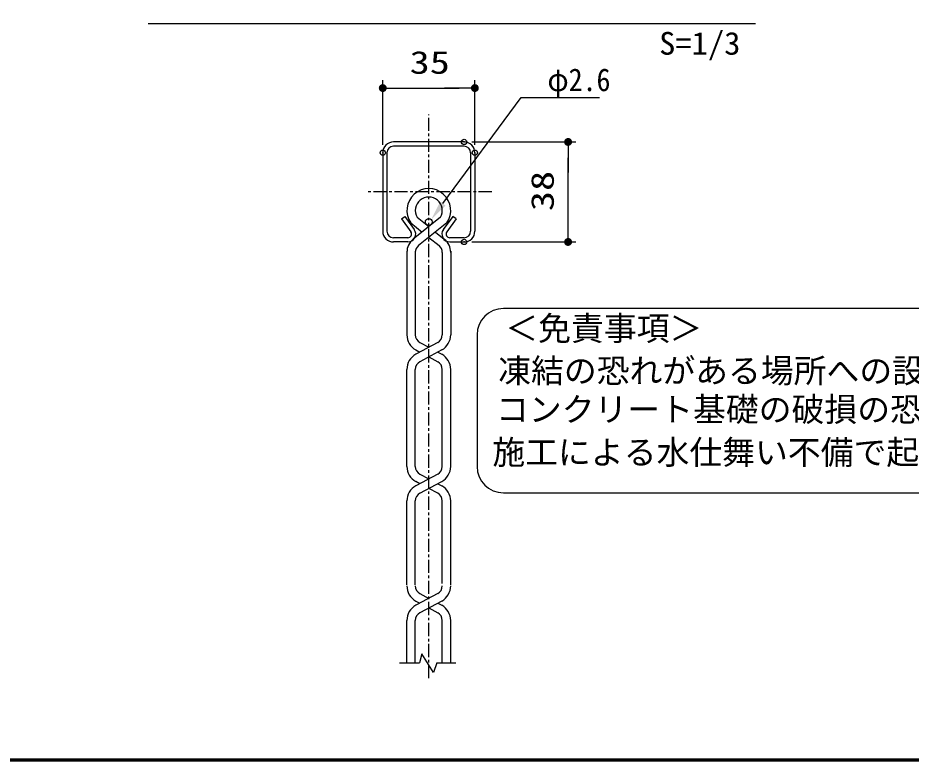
# Model space of a CAD drawing. Units: millimetres, scale not verified, with parts at other scales. Extents: x -4425 to 4425, y -3150 to 3150.
# Drawn here: x 743 to 2440, y -2925 to -1513 of the extents above; entities that cross this region are included whole.
import ezdxf
from ezdxf.enums import TextEntityAlignment as Align

# ---------------------------------------------------------------- set-up
doc = ezdxf.new("R2010")
doc.units = ezdxf.units.MM
doc.header["$LTSCALE"] = 20
doc.header["$PDMODE"] = 32
doc.header["$PDSIZE"] = 10
doc.linetypes.add('USER1', pattern=[2, 1.25, -0.25, 0.25, -0.25])
for name, color, linetype, lineweight in [('0-0_KOUZOU', 7, 'Continuous', 25), ('0-2_SUNPOU', 1, 'Continuous', 25), ('0-4_BUHIN', 7, 'Continuous', 25), ('0-5_BOLT', 3, 'Continuous', 25), ('0-7_AMI', 3, 'Continuous', 25), ('0-9_WAKU', 7, 'Continuous', 25), ('0-B_D-TTL-TXT', 2, 'Continuous', 25)]:
    doc.layers.add(name, color=color, linetype=linetype, lineweight=lineweight)
doc.layers.add('0-3_DEFPOINTS', color=7, linetype='Continuous')
doc.styles.add('ＭＳ ゴシック', font='')
doc.styles.get('ＭＳ ゴシック').set_extended_font_data('MS Gothic')

# ---------------------------------------------------------------- blocks, each defined once
blk = doc.blocks.new('M1')
at = {"layer": '0-2_SUNPOU'}
blk.add_line((-5, 0), (-38.58, 0), dxfattribs=at)
for points in [[(0, 0), (-5, 0), (-4.96, 0.63)], [(0, 0), (-4.96, -0.63), (-5, 0)], [(0, 0), (-4.96, 0.63), (-4.84, 1.24)], [(0, 0), (-4.84, -1.24), (-4.96, -0.63)], [(0, 0), (-4.84, 1.24), (-4.65, 1.84)], [(0, 0), (-4.65, -1.84), (-4.84, -1.24)], [(0, 0), (-4.65, 1.84), (-4.38, 2.41)], [(0, 0), (-4.38, -2.41), (-4.65, -1.84)], [(0, 0), (-4.38, 2.41), (-4.05, 2.94)], [(0, 0), (-4.05, -2.94), (-4.38, -2.41)], [(0, 0), (-4.05, 2.94), (-3.64, 3.42)], [(0, 0), (-3.64, -3.42), (-4.05, -2.94)], [(0, 0), (-3.64, 3.42), (-3.19, 3.85)], [(0, 0), (-3.19, -3.85), (-3.64, -3.42)], [(0, 0), (-3.19, 3.85), (-2.68, 4.22)], [(0, 0), (-2.68, -4.22), (-3.19, -3.85)], [(0, 0), (-2.68, 4.22), (-2.13, 4.52)], [(0, 0), (-2.13, -4.52), (-2.68, -4.22)], [(0, 0), (-2.13, 4.52), (-1.55, 4.76)], [(0, 0), (-1.55, -4.76), (-2.13, -4.52)], [(0, 0), (-1.55, 4.76), (-0.94, 4.91)], [(0, 0), (-0.94, -4.91), (-1.55, -4.76)], [(0, 0), (-0.94, 4.91), (-0.31, 4.99)], [(0, 0), (-0.31, -4.99), (-0.94, -4.91)], [(0, 0), (-0.31, 4.99), (0.31, 4.99)], [(0, 0), (0.31, -4.99), (-0.31, -4.99)], [(0, 0), (0.31, 4.99), (0.94, 4.91)], [(0, 0), (0.94, 4.91), (1.55, 4.76)], [(0, 0), (1.55, 4.76), (2.13, 4.52)], [(0, 0), (2.13, 4.52), (2.68, 4.22)], [(0, 0), (2.68, 4.22), (3.19, 3.85)], [(0, 0), (3.19, 3.85), (3.64, 3.42)], [(0, 0), (3.64, 3.42), (4.05, 2.94)], [(0, 0), (4.05, 2.94), (4.38, 2.41)], [(0, 0), (4.38, 2.41), (4.65, 1.84)], [(0, 0), (4.65, 1.84), (4.84, 1.24)], [(0, 0), (4.84, 1.24), (4.96, 0.63)], [(0, 0), (4.96, 0.63), (5, 0)], [(0, 0), (0.94, -4.91), (0.31, -4.99)], [(0, 0), (1.55, -4.76), (0.94, -4.91)], [(0, 0), (2.13, -4.52), (1.55, -4.76)], [(0, 0), (2.68, -4.22), (2.13, -4.52)], [(0, 0), (3.19, -3.85), (2.68, -4.22)], [(0, 0), (3.64, -3.42), (3.19, -3.85)], [(0, 0), (4.05, -2.94), (3.64, -3.42)], [(0, 0), (4.38, -2.41), (4.05, -2.94)], [(0, 0), (4.65, -1.84), (4.38, -2.41)], [(0, 0), (4.84, -1.24), (4.65, -1.84)], [(0, 0), (4.96, -0.63), (4.84, -1.24)], [(0, 0), (5, 0), (4.96, -0.63)]]:
    blk.add_solid(points, dxfattribs=at)

msp = doc.modelspace()

# ---------------------------------------------------------------- linework, layer by layer
at = {"layer": '0-0_KOUZOU', "color": 1, "linetype": 'USER1'}
msp.add_line((1523.75, -2767.34), (1523.75, -1696.37), dxfattribs=at)
at = {"layer": '0-0_KOUZOU'}
for p, q in [((1468.25, -2738.25), (1506.17, -2738.25)), ((1538.73, -2738.25), (1575.33, -2738.25))]:
    msp.add_line(p, q, dxfattribs=at)
msp.add_lwpolyline([(1538.73, -2738.25), (1532.55, -2756.48), (1510.57, -2720.98), (1506.17, -2738.25)], dxfattribs=at)
at = {"layer": '0-2_SUNPOU'}
for p, q in [((990.27, -1523.45), (2144.71, -1523.45)), ((1436.25, -1753.97), (1436.25, -1631.08)), ((1466.25, -1646.08), (1581.25, -1646.08)), ((1611.25, -1753.97), (1611.25, -1631.08)), ((1550.57, -1865.63), (1699.14, -1664.11)), ((1699.14, -1664.11), (1848.29, -1664.11)), ((1701.19, -1664.11), (1734.29, -1664.11)), ((1605.75, -1748.47), (1803.46, -1748.47)), ((1788.46, -1908.47), (1788.46, -1778.47)), ((1605.75, -1938.47), (1803.46, -1938.47))]:
    msp.add_line(p, q, dxfattribs=at)
msp.add_solid([(1555.6, -1869.33), (1528.31, -1895.81), (1545.53, -1861.92)], dxfattribs=at)
at = {"layer": '0-3_DEFPOINTS'}
for p in [(1611.25, -1646.08), (1590.75, -1748.47), (1788.46, -1748.47), (1436.25, -1768.97), (1611.25, -1768.97), (1590.75, -1938.47)]:
    msp.add_point(p, dxfattribs=at)
at = {"layer": '0-4_BUHIN'}
for p, q in [((1590.75, -1748.47), (1456.75, -1748.47)), ((1590.75, -1756.47), (1456.75, -1756.47)), ((1436.25, -1768.97), (1436.25, -1917.97)), ((1444.25, -1768.97), (1444.25, -1917.97)), ((1603.25, -1768.97), (1603.25, -1917.97)), ((1611.25, -1768.97), (1611.25, -1917.97)), ((1471.88, -1894.65), (1478.38, -1889.98)), ((1471.88, -1894.65), (1489.65, -1919.39)), ((1478.38, -1889.98), (1496.15, -1914.72)), ((1569.13, -1889.98), (1551.35, -1914.72)), ((1575.63, -1894.65), (1557.85, -1919.39)), ((1575.63, -1894.65), (1569.13, -1889.98)), ((1483.97, -1930.47), (1456.75, -1930.47)), ((1590.75, -1930.47), (1563.54, -1930.47)), ((1483.97, -1938.47), (1456.75, -1938.47)), ((1563.54, -1938.47), (1590.75, -1938.47))]:
    msp.add_line(p, q, dxfattribs=at)
for centre, radius, start, end in [((1456.75, -1768.97), 20.5, 90, 180), ((1590.75, -1768.97), 20.5, 0, 90), ((1456.75, -1768.97), 12.5, 90, 180), ((1590.75, -1768.97), 12.5, 0, 90), ((1456.75, -1917.97), 20.5, 180, 270), ((1456.75, -1917.97), 12.5, 180, 270), ((1483.97, -1923.47), 15, 270, 35.69193), ((1563.54, -1923.47), 15, 144.30807, 270), ((1590.75, -1917.97), 20.5, 270, 0), ((1590.75, -1917.97), 12.5, 270, 0), ((1483.97, -1923.47), 7, 270, 35.69193), ((1563.54, -1923.47), 7, 144.30807, 270)]:
    msp.add_arc(centre, radius, start, end, dxfattribs=at)
at = {"layer": '0-5_BOLT', "color": 1, "linetype": 'USER1'}
msp.add_line((1643.48, -1843.47), (1408.03, -1843.47), dxfattribs=at)
at = {"layer": '0-7_AMI', "color": 7}
for p, q in [((1545.99, -1891.48), (1494.33, -1932.93)), ((1501.51, -1891.48), (1523.75, -1909.33)), ((1489.43, -1902.3), (1510.97, -1919.58)), ((1558.07, -1902.3), (1504.34, -1945.41)), ((1523.75, -1929.84), (1543.16, -1945.41)), ((1536.54, -1919.58), (1553.17, -1932.93)), ((1482.1, -1955.84), (1482.1, -2114.9)), ((1498.1, -1955.84), (1498.1, -2114.9)), ((1549.4, -1958.41), (1549.4, -2114.9)), ((1565.4, -1955.84), (1565.4, -2114.9)), ((1540.64, -2129.57), (1499.28, -2151.85)), ((1506.87, -2129.57), (1523.75, -2138.67)), ((1499.28, -2143.66), (1506.88, -2147.75)), ((1548.22, -2143.66), (1506.87, -2165.93)), ((1540.62, -2147.75), (1548.22, -2151.85)), ((1523.75, -2156.84), (1540.64, -2165.93)), ((1482.1, -2364.9), (1482.1, -2180.61)), ((1498.1, -2364.9), (1498.1, -2180.61)), ((1549.4, -2364.9), (1549.4, -2180.61)), ((1565.4, -2364.9), (1565.4, -2180.61)), ((1540.64, -2379.57), (1499.28, -2401.85)), ((1506.87, -2379.57), (1523.75, -2388.67)), ((1506.88, -2397.75), (1499.28, -2393.66)), ((1506.87, -2415.93), (1548.22, -2393.66)), ((1540.64, -2415.93), (1523.75, -2406.84)), ((1540.62, -2397.75), (1548.22, -2401.85)), ((1482.1, -2589.67), (1482.1, -2430.61)), ((1498.1, -2589.67), (1498.1, -2430.61)), ((1549.4, -2587.1), (1549.4, -2430.61)), ((1565.4, -2589.67), (1565.4, -2430.61)), ((1540.64, -2606.57), (1499.28, -2628.85)), ((1506.87, -2606.57), (1523.75, -2615.67)), ((1499.28, -2620.66), (1506.88, -2624.75)), ((1548.22, -2620.66), (1506.87, -2642.94)), ((1540.62, -2624.75), (1548.22, -2628.85)), ((1523.75, -2633.84), (1540.64, -2642.94)), ((1482.1, -2738.25), (1482.1, -2657.61)), ((1498.1, -2738.25), (1498.1, -2657.61)), ((1549.4, -2738.25), (1549.4, -2657.61)), ((1565.4, -2738.25), (1565.4, -2657.61))]:
    msp.add_line(p, q, dxfattribs=at)
msp.add_circle((1523.75, -1900.44), 6.5, dxfattribs=at)
for centre, radius, start, end in [((1523.75, -1878.71), 41.65, 325.49969, 214.50031), ((1523.75, -1878.71), 25.65, 330.145, 209.855), ((1514.77, -1958.41), 32.67, 128.74064, 180), ((1532.73, -1958.41), 32.67, 0, 51.25936), ((1514.77, -1958.41), 16.67, 128.74064, 180), ((1532.73, -1958.41), 16.67, 0, 51.25936), ((1514.77, -2114.9), 32.67, 180, 241.69267), ((1514.77, -2114.9), 16.67, 180, 241.69267), ((1532.73, -2114.9), 16.67, 298.30733, 0), ((1532.73, -2114.9), 32.67, 298.30733, 0), ((1514.77, -2180.61), 32.67, 118.30733, 180), ((1532.73, -2180.61), 32.67, 0, 61.69267), ((1514.77, -2180.61), 16.67, 118.30733, 180), ((1532.73, -2180.61), 16.67, 0, 61.69267), ((1514.77, -2364.9), 32.67, 180, 241.69267), ((1514.77, -2364.9), 16.67, 180, 241.69267), ((1532.73, -2364.9), 16.67, 298.30733, 0), ((1532.73, -2364.9), 32.67, 298.30733, 0), ((1514.77, -2430.61), 32.67, 118.30733, 180), ((1532.73, -2430.61), 32.67, 0, 61.69267), ((1514.77, -2430.61), 16.67, 118.30733, 180), ((1532.73, -2430.61), 16.67, 0, 61.69267), ((1514.77, -2591.9), 32.67, 180, 241.69267), ((1514.77, -2591.9), 16.67, 180, 241.69267), ((1532.73, -2591.9), 16.67, 298.30733, 0), ((1532.73, -2591.9), 32.67, 298.30733, 0), ((1514.77, -2657.61), 32.67, 118.30733, 180), ((1532.73, -2657.61), 32.67, 0, 61.69267), ((1514.77, -2657.61), 16.67, 118.30733, 180), ((1532.73, -2657.61), 16.67, 0, 61.69267)]:
    msp.add_arc(centre, radius, start, end, dxfattribs=at)
at = {"layer": '0-9_WAKU'}
msp.add_lwpolyline([(-4050.16, 2925.1), (4199.84, 2925.1), (4199.84, -2924.9), (-4050.16, -2924.9)], close=True, dxfattribs=at)
for points in [[(4197.84, 2923.1), (4197.84, -2922.9), (-4048.16, -2922.9)], [(4195.84, 2921.1), (4195.84, -2920.9), (-4046.16, -2920.9)]]:
    msp.add_lwpolyline(points, dxfattribs=at)
at = {"layer": '0-B_D-TTL-TXT'}
for p, q in [((4110.97, -2065.06), (1665.42, -2065.06)), ((1615.42, -2115.06), (1615.42, -2365.06)), ((1665.42, -2415.06), (4110.97, -2415.06))]:
    msp.add_line(p, q, dxfattribs=at)
for centre, start, end in [((1665.42, -2115.06), 90, 180), ((1665.42, -2365.06), 180, 270)]:
    msp.add_arc(centre, 50, start, end, dxfattribs=at)

# ---------------------------------------------------------------- block references
at = {"layer": '0-2_SUNPOU', "xscale": 1.5, "yscale": 1.5}
for p, rotation in [((1436.25, -1646.08), 180), ((1788.46, -1748.47), 90), ((1788.46, -1938.47), 270)]:
    msp.add_blockref('M1', p, dxfattribs=dict(at, rotation=rotation))
msp.add_blockref('M1', (1611.25, -1646.08), dxfattribs=at)

# ---------------------------------------------------------------- texts
at = {"layer": '0-2_SUNPOU', "color": 3, "style": 'ＭＳ ゴシック'}
for s, width, p in [('S=1/3', 1.05, (1961.5, -1595.71)), ('35', 1.3, (1487.32, -1631.91)), ('φ2.6', 0.9, (1749.29, -1664.94))]:
    msp.add_text(s, height=43.26, dxfattribs=dict(at, width=width)).set_placement(p, align=Align.BOTTOM_LEFT)
at = {"layer": '0-2_SUNPOU', "color": 3, "style": 'ＭＳ ゴシック', "width": 1.3}
msp.add_text('38', height=43.26, rotation=90, dxfattribs=at).set_placement((1774.29, -1879.9), align=Align.BOTTOM_LEFT)
at = {"layer": '0-B_D-TTL-TXT', "color": 7, "style": 'ＭＳ ゴシック'}
for s, p in [('＜免責事項＞ \u3000\u3000', (1669.13, -2139.24)), ('凍結の恐れがある場所への設置は、内部に溜まった雨水等の凍結融解により支柱の破損や', (1655.6, -2219.73)), ('コンクリート基礎の破損の恐れがありますので施工時、水仕舞いを行ってください。', (1651.49, -2293.16)), ('施工による水仕舞い不備で起こる支柱・基礎の破損について当社は責任を負いかねます。 ', (1644.5, -2374.65))]:
    msp.add_text(s, height=45.75, dxfattribs=at).set_placement(p, align=Align.BOTTOM_LEFT)

doc.saveas('drawing.dxf')
